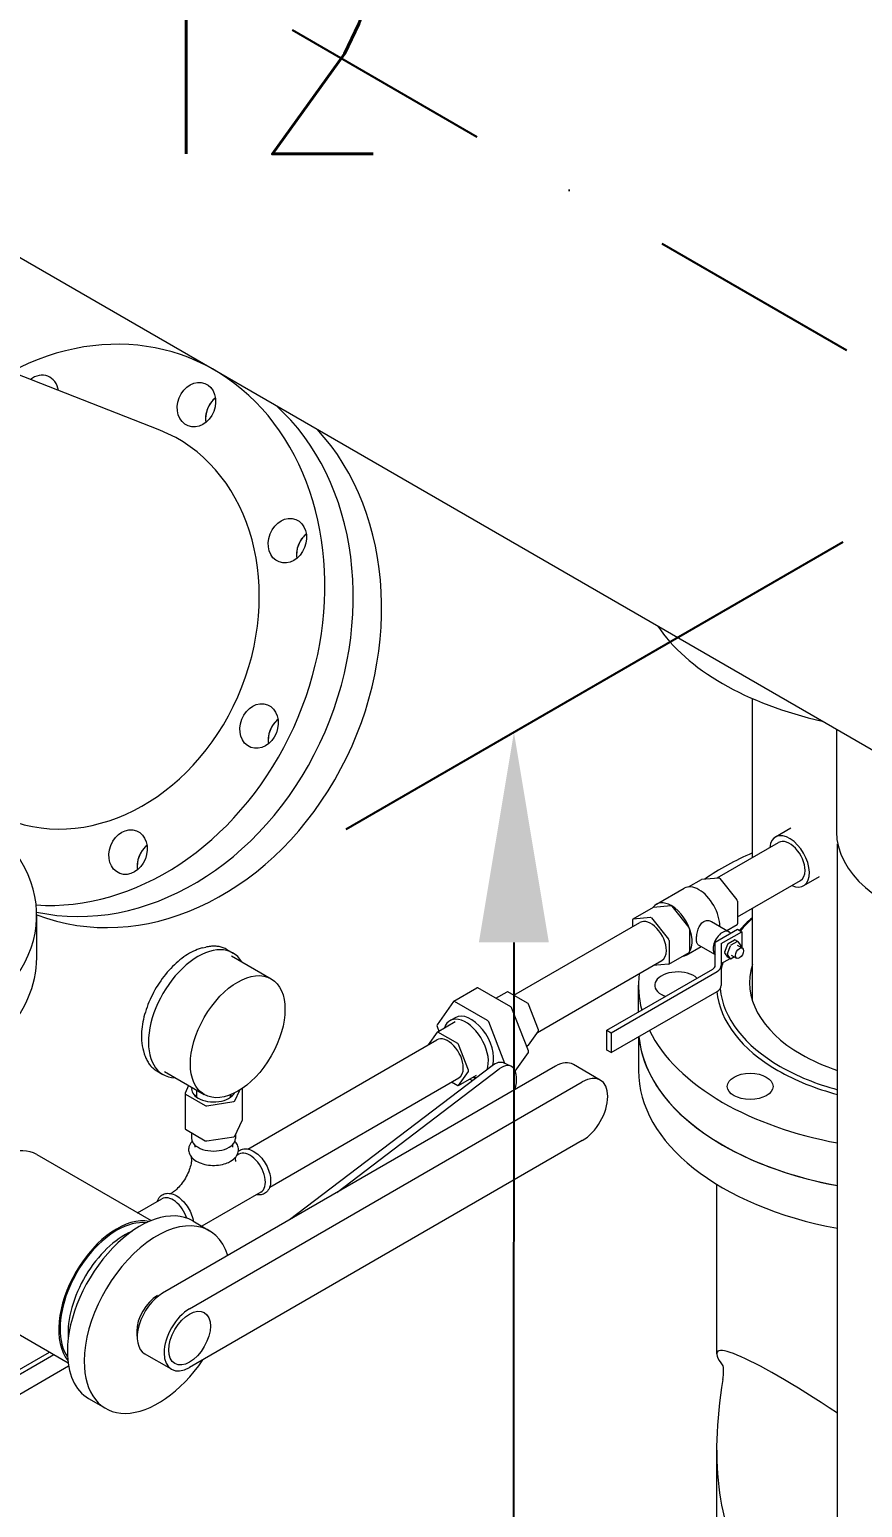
# Model space of a CAD drawing. Header units: millimetres. Extents: x -312439 to 477422, y -331570 to 212570.
# Drawn here: x 343123 to 343619, y 172918 to 173797 of the extents above; entities that cross this region are included whole.
import ezdxf

# ---------------------------------------------------------------- set-up
doc = ezdxf.new("R2010")
doc.units = ezdxf.units.MM
doc.linetypes.add('DASHDOT', pattern=[25.4, 12.7, -6.35, 0, -6.35])
doc.layers.add('ARCONDTEXTO', color=4, linetype='Continuous')
doc.styles.add('ROMAND', font='ROMAND.SHX')
doc.styles.add('ROMANS', font='romans.shx', dxfattribs={"height": 187.5})
doc.dimstyles.new('1-50 (MILIMETRO)', dxfattribs={"dimscale": 0, "dimtxt": 125, "dimasz": 125, "dimexe": 100, "dimexo": 100, "dimgap": 50, "dimtad": 0, "dimdec": 0, "dimzin": 0, "dimdsep": 46, "dimtxsty": 'ROMAND', "dimcen": -390, "dimclrd": 1, "dimclre": 1, "dimclrt": 3, "dimadec": 0, "dimazin": 0, "dimtfac": 1, "dimtdec": 0, "dimtix": 1, "dimtmove": 2, "dimatfit": 2, "dimfxl": 1, "dimtvp": 1, "dimtolj": 1, "dimtzin": 0, "dimarcsym": 0})

# ---------------------------------------------------------------- blocks, each defined once
blk = doc.blocks.new('*D91')
at = {"color": 1, "lineweight": -2, "transparency": 16777216}
for p, q in [((340583.83, 175468.81), (340583.83, 175778.51)), ((340692.09, 175600.54), (343936.01, 173727.65)), ((344044.27, 173470.93), (344044.27, 173780.62))]:
    blk.add_line(p, q, dxfattribs=at)
at = {"color": 1, "transparency": 16777216}
for points in [[(340702.5, 175618.58), (340681.67, 175582.49), (340583.83, 175663.04)], [(343946.43, 173745.69), (343925.6, 173709.61), (344044.27, 173665.15)]]:
    blk.add_solid(points, dxfattribs=at)
at = {"layer": 'Defpoints', "color": 0, "transparency": 16777216}
for p in [(340583.83, 175353.34), (344044.27, 173665.15), (344044.27, 173355.46)]:
    blk.add_point(p, dxfattribs=at)
at = {"color": 3, "transparency": 16777216, "insert": (343306.82, 174243.74), "char_height": 125, "attachment_point": 5, "rotation": 330, "style": 'ROMAND'}
blk.add_mtext('\\A1;3996', dxfattribs=at)
blk = doc.blocks.new('*D131')
at = {"color": 1, "lineweight": -2, "transparency": 16777216}
for p, q in [((343607.58, 173492.08), (343311.67, 173321.24)), ((343411.63, 173253.99), (343410.91, 171827.82)), ((343606.72, 171815.91), (343310.81, 171645.07))]:
    blk.add_line(p, q, dxfattribs=at)
at = {"color": 1, "transparency": 16777216}
for points in [[(343390.8, 173254), (343432.47, 173253.98), (343411.7, 173378.99)], [(343390.07, 171827.83), (343431.74, 171827.81), (343410.84, 171702.82)]]:
    blk.add_solid(points, dxfattribs=at)
at = {"layer": 'Defpoints', "color": 0, "transparency": 16777216}
for p in [(343707.6, 173549.83), (343706.75, 171873.66), (343410.84, 171702.82)]:
    blk.add_point(p, dxfattribs=at)
at = {"color": 3, "transparency": 16777216, "insert": (343286.27, 172698.85), "char_height": 125, "attachment_point": 5, "rotation": 89.97082, "style": 'ROMAND'}
blk.add_mtext('\\A1;1676', dxfattribs=at)

msp = doc.modelspace()

# ---------------------------------------------------------------- linework, layer by layer
at = {"color": 6, "linetype": 'DASHDOT', "ltscale": 10, "extrusion": (4.44089e-16, 0.816497, 0.57735)}
msp.add_line((340638.913, 175321.541), (344044.268, 173355.459), dxfattribs=at)
at = {"color": 5, "linetype": 'Continuous', "lineweight": 0, "extrusion": (4.44089e-16, 0.816497, 0.57735)}
for p, q in [((340546.408, 175145.988), (343780.312, 173278.893)), ((343200.888, 173558.716), (343066.301, 173611.415)), ((343226.324, 173598.738), (343217.857, 173602.053)), ((343553.625, 173304.456), (343553.625, 173399.095)), ((343603.689, 173380.866), (343603.689, 173319.688)), ((343576.579, 173321.977), (343567.402, 173316.678)), ((343532.654, 173292.348), (343569.25, 173313.477)), ((343604.425, 172827.638), (343604.425, 173312.589)), ((343515.542, 173287.006), (343523.298, 173291.484)), ((343523.427, 173291.524), (343533.627, 173292.435)), ((343534.253, 173292.074), (343544.453, 173279.386)), ((343544.765, 173269.218), (343582.293, 173290.885)), ((343593.489, 173293.08), (343584.142, 173287.684)), ((343496.591, 173276.72), (343513.045, 173286.22)), ((343482.595, 173267.984), (343494.719, 173274.984)), ((343494.849, 173275.024), (343505.048, 173275.935)), ((343505.674, 173275.574), (343515.874, 173262.886)), ((343544.765, 173278.579), (343544.765, 173264.98)), ((343553.625, 173219.467), (343553.625, 173274.333)), ((343127.531, 173244.818), (343127.531, 173270.218)), ((343411.672, 173222.499), (343486.715, 173265.826)), ((343482.412, 173263.341), (343482.412, 173267.579)), ((343482.724, 173268.024), (343492.924, 173268.935)), ((343493.55, 173268.574), (343503.749, 173255.886)), ((343529.306, 173266.364), (343539.783, 173260.315)), ((343538.494, 173261.06), (343544.582, 173264.575)), ((343504.062, 173255.079), (343504.062, 173241.48)), ((343516.186, 173262.079), (343516.186, 173248.48)), ((343531.492, 173254.124), (343544.84, 173261.83)), ((343535.105, 173253.26), (343547.395, 173260.355)), ((343539.328, 173253.417), (343542.944, 173255.504)), ((343544.906, 173254.566), (343543.231, 173255.533)), ((343544.84, 173261.83), (343547.395, 173260.355)), ((343547.395, 173260.355), (343547.395, 173250.723)), ((343226.529, 173250.762), (343228.218, 173251.158)), ((343240.792, 173249.771), (343244.425, 173247.673)), ((343243.468, 173246.016), (343267.108, 173232.368)), ((343503.879, 173241.075), (343516.003, 173248.075)), ((343514.132, 173246.339), (343523.197, 173251.573)), ((343521.374, 173252.625), (343531.492, 173246.784)), ((343531.492, 173240.149), (343531.492, 173254.124)), ((343535.105, 173253.26), (343535.105, 173228.349)), ((343537.168, 173248.319), (343538.975, 173252.979)), ((343538.975, 173245.277), (343537.168, 173247.849)), ((343538.842, 173247.352), (343540.65, 173252.012)), ((343540.65, 173244.311), (343538.842, 173246.883)), ((343541.002, 173252.45), (343544.618, 173254.538)), ((343541.095, 173246.437), (343544.27, 173244.604)), ((343544.525, 173252.379), (343547.7, 173250.546)), ((343544.97, 173254.506), (343546.778, 173251.934)), ((343546.778, 173251.464), (343546.656, 173251.149)), ((343425.648, 173200.446), (343499.759, 173243.233)), ((343466.996, 173201.73), (343530.044, 173238.13)), ((343503.749, 173241.035), (343494.523, 173240.211)), ((343535.105, 173241.46), (343540.327, 173244.474)), ((343540.715, 173244.251), (343539.04, 173245.217)), ((343542.918, 173245.385), (343541.002, 173244.279)), ((343469.551, 173200.255), (343532.599, 173236.655)), ((343485.836, 173212.606), (343485.836, 173228.568)), ((343375.825, 173218.93), (343389.682, 173226.93)), ((343409.83, 173215.563), (343390.238, 173226.874)), ((343400.814, 173220.768), (343407.559, 173224.663)), ((343419.779, 173217.819), (343408.001, 173224.619)), ((343469.551, 173188.455), (343532.599, 173224.855)), ((343375.7, 173218.814), (343365.905, 173204.877)), ((343395.973, 173207.563), (343376.382, 173218.874)), ((343420.307, 173189.468), (343410.511, 173214.716)), ((343426.21, 173201.967), (343420.321, 173217.145)), ((343365.905, 173203.969), (343366.968, 173201.227)), ((343365.99, 173200.663), (343376.702, 173206.847)), ((343376.671, 173209.184), (343373.527, 173207.369)), ((343406.272, 173181.929), (343396.655, 173206.716)), ((343253.228, 173131.022), (343365.799, 173196.015)), ((343365.89, 173200.57), (343360.564, 173192.992)), ((343378.21, 173193.819), (343366.432, 173200.619)), ((343384.64, 173177.967), (343378.752, 173193.145)), ((343420.321, 173192.867), (343426.21, 173201.245)), ((343466.996, 173189.93), (343466.996, 173201.73)), ((343466.996, 173201.73), (343469.551, 173200.255)), ((343469.551, 173200.255), (343469.551, 173188.455)), ((343485.836, 173197.856), (343485.836, 173177.768)), ((343191.085, 173189.371), (343191.586, 173187.71)), ((343412.465, 173177.404), (343420.307, 173188.56)), ((343419.243, 173192.21), (343420.221, 173192.775)), ((343469.551, 173188.455), (343466.996, 173189.93)), ((343199.074, 173177.514), (343202.707, 173175.417)), ((343436.356, 173180.275), (343202.529, 173045.275)), ((343203.664, 173177.074), (343227.304, 173163.425)), ((343398.627, 173180.559), (343278.081, 173088.895)), ((343306.197, 173105.128), (343402.92, 173178.677)), ((343378.752, 173168.867), (343384.64, 173177.245)), ((343409.804, 173180.38), (343405.511, 173182.262)), ((343463.103, 173172.081), (343447.072, 173181.337)), ((343217.993, 173168.8), (343215.887, 173164.262)), ((343218.559, 173036.02), (343452.386, 173171.02)), ((343249.804, 173167.034), (343249.804, 173148.108)), ((343266.272, 173108.43), (343378.843, 173173.423)), ((343374.539, 173170.938), (343378.21, 173168.819)), ((343378.652, 173168.775), (343389.365, 173174.96)), ((343385.397, 173172.669), (343387.02, 173171.733)), ((343215.857, 173164.13), (343215.857, 173143.13)), ((343216.116, 173163.769), (343227.894, 173156.969)), ((343222.82, 173161.791), (343222.82, 173166.014)), ((343228.748, 173156.837), (343244.837, 173159.326)), ((343242.841, 173161.791), (343242.841, 173163.269)), ((343245.463, 173159.687), (343248.464, 173166.155)), ((343216.116, 173142.769), (343227.894, 173135.969)), ((343219.787, 173140.65), (343219.787, 173137.375)), ((343245.463, 173138.687), (343249.773, 173147.976)), ((343452.386, 173136.02), (343218.559, 173001.02)), ((343221.624, 173133.521), (343221.624, 173132.184)), ((343228.748, 173135.837), (343244.837, 173138.326)), ((343244.037, 173133.521), (343244.037, 173132.184)), ((343245.874, 173139.573), (343245.874, 173137.375)), ((343127.532, 173127.744), (343195.639, 173088.423)), ((343219.787, 173125.484), (343219.787, 173126.1)), ((343245.874, 173125.484), (343245.874, 173126.1)), ((343247.959, 173127.98), (343246.728, 173127.269)), ((343261.003, 173105.388), (343225.828, 173085.079)), ((343532.376, 173110.1), (343532.376, 173009.237)), ((343187.542, 173093.098), (343202.06, 173101.48)), ((343207.862, 173104.83), (343207.329, 173104.522)), ((343220.482, 173088.22), (343230.496, 173082.337)), ((343078.543, 173042.892), (343146.224, 173003.816)), ((343098.337, 172988.884), (343135.212, 173010.174)), ((343100.891, 172987.409), (343137.767, 173008.699)), ((343207.843, 172999.958), (343191.812, 173009.214)), ((343100.891, 172975.609), (343146.515, 173001.95)), ((343158.442, 172982.621), (343168.456, 172976.738)), ((343532.376, 172952.085), (343532.376, 172733.568))]:
    msp.add_line(p, q, dxfattribs=at)
at = {"color": 5, "linetype": 'Continuous', "lineweight": 0}
for centre, major_axis, ratio, start_param, end_param in [((343155.564, 173442.962), (62.293, 159.091), 0.8133896, 3.3914948, 7.0391668), ((343129.205, 173578.222), (4.957, 12.659), 0.8133896, 5.3391254, 7.2272453), ((343172.415, 173436.364), (-62.293, -159.091), 0.8133896, 0.1305903, 2.8430189), ((343172.415, 173436.364), (62.293, 159.091), 0.8133896, 3.2721829, 5.9846116), ((343239.493, 173567.4), (-4.957, -12.659), 0.8133896, 4.0999845, 5.3247935), ((343239.493, 173567.4), (4.957, 12.659), 0.8133896, 1.448158, 2.1832008), ((343239.493, 173567.4), (4.957, 12.659), 0.8133896, 0.9583918, 1.448158), ((343155.564, 173442.962), (45.325, 115.754), 0.8133896, 3.1415927, 6.2831853), ((343189.265, 173429.766), (-62.293, -159.091), 0.8133896, 0.0043136, 2.7678291), ((343293.637, 173486.417), (-4.957, -12.659), 0.8133896, 4.0999845, 5.3247935), ((343293.637, 173486.417), (4.957, 12.659), 0.8133896, 0.9583918, 1.448158), ((343293.637, 173486.417), (4.957, 12.659), 0.8133896, 1.448158, 2.1832008), ((343656.688, 173477.768), (-170.852, 0), 0.5773503, 0.3676042, 1.2031921), ((343276.771, 173376.114), (-4.957, -12.659), 0.8133896, 4.0999845, 5.3247935), ((343276.771, 173376.114), (4.957, 12.659), 0.8133896, 0.9583918, 1.448158), ((343276.771, 173376.114), (4.957, 12.659), 0.8133896, 1.448158, 2.1832008), ((342956.679, 173270.218), (-170.852, 0), 0.5773503, 1.1780972, 4.0648495), ((343575.772, 173302.181), (-8.37, 14.497), 0.5773503, 2.4641613, 6.9606167), ((343706.751, 173319.688), (103.062, 0), 0.5773503, 3.1415927, 5.4977871), ((343198.774, 173301.104), (-4.957, -12.659), 0.8133896, 4.0999845, 5.3247935), ((343198.774, 173301.104), (4.957, 12.659), 0.8133896, 0.9583918, 1.448158), ((343575.772, 173302.181), (6.522, -11.296), 0.5773503, 0.7853982, 3.1415927), ((343198.774, 173301.104), (4.957, 12.659), 0.8133896, 1.448158, 2.1832008), ((343656.688, 173228.568), (-170.852, 0), 0.5773503, 5.3599285, 5.5886446), ((343523.74, 173290.718), (-0.442, 0.766), 0.5773503, 6.0213859, 6.2831853), ((343533.94, 173291.629), (-0.442, 0.766), 0.5773503, 4.9741884, 6.0213859), ((343575.772, 173302.181), (6.522, -11.296), 0.5773503, 0, 0.7853982), ((343521.816, 173271.03), (8.77, -15.191), 0.5773503, 2.3561945, 3.1415927), ((343521.816, 173271.03), (8.77, -15.191), 0.5773503, 0.7615984, 2.3561945), ((343505.361, 173261.53), (8.77, -15.191), 0.5773503, 2.3561945, 3.3966675), ((343495.161, 173274.218), (-0.442, 0.766), 0.5773503, 6.0213859, 6.2831853), ((343505.361, 173275.129), (-0.442, 0.766), 0.5773503, 4.9741884, 6.0213859), ((343505.361, 173261.53), (8.77, -15.191), 0.5773503, 6.0281105, 8.6393798), ((343544.14, 173278.941), (0.442, -0.766), 0.5773503, 0.7853982, 1.8325957), ((343483.037, 173267.218), (-0.442, 0.766), 0.5773503, 6.0213859, 7.0685835), ((343493.237, 173254.53), (6.522, -11.296), 0.5773503, 0.7853982, 3.1415927), ((343493.237, 173268.129), (-0.442, 0.766), 0.5773503, 4.9741884, 6.0213859), ((343544.14, 173265.341), (0.442, -0.766), 0.5773503, 0, 0.7853982), ((343656.688, 173228.568), (-124.312, 0), 0.5773503, 5.6898207, 5.8114124), ((343656.688, 173230.168), (122.352, 0), 0.5773503, 2.5724111, 2.6919326), ((343503.437, 173255.441), (0.442, -0.766), 0.5773503, 0.7853982, 1.8325957), ((343515.561, 173262.441), (0.442, -0.766), 0.5773503, 0.7853982, 1.8325957), ((343535.817, 173253.446), (3.966, 6.869), 0.5773503, 6.010118, 9.3296148), ((343542.944, 173255.035), (0.288, 0.498), 0.5773503, 0, 0.7853982), ((343223.566, 173211.545), (-20.859, -36.128), 0.5773503, 2.8375594, 6.5872185), ((343493.237, 173254.53), (6.522, -11.296), 0.5773503, 0, 0.7853982), ((343515.561, 173248.841), (0.442, -0.766), 0.5773503, 0, 0.7853982), ((343537.52, 173248.288), (0.288, 0.498), 0.5773503, 1.8325957, 2.8797933), ((343539.194, 173247.321), (-0.288, -0.498), 0.5773503, 4.9741884, 6.0213859), ((343539.328, 173252.947), (0.288, 0.498), 0.5773503, 0.7853982, 1.8325957), ((343541.002, 173251.98), (-0.288, -0.498), 0.5773503, 3.9269908, 4.9741884), ((343544.618, 173254.068), (0.288, 0.498), 0.5773503, 6.0213859, 7.0685835), ((343546.426, 173251.496), (0.288, 0.498), 0.5773503, 4.9741884, 6.0213859), ((342956.679, 173244.818), (170.852, 0), 0.5773503, 4.3196899, 6.2831853), ((343503.437, 173241.841), (0.442, -0.766), 0.5773503, 6.0213859, 7.0685835), ((343526.547, 173240.149), (4.945, 0), 0.5773503, 5.4977871, 6.2831853), ((343526.547, 173240.149), (8.558, 0), 0.5773503, 5.4977871, 6.2831853), ((343656.688, 173230.168), (122.352, 0), 0.5773503, 2.973076, 3.029366), ((343539.328, 173245.716), (-0.288, -0.498), 0.5773503, 6.0213859, 6.2831853), ((343541.002, 173244.749), (-0.288, -0.498), 0.5773503, 6.0213859, 7.0685835), ((343656.688, 173230.168), (104.716, 0), 0.5773503, 2.9636533, 3.9269908), ((343656.688, 173228.568), (-170.852, 0), 0.5773503, 6.21352, 6.4341927), ((343509.106, 173228.568), (-13.595, 0), 0.5773503, 3.697362, 7.0685835), ((343526.547, 173228.349), (8.558, 0), 0.5773503, 5.4977871, 6.2831853), ((343390.238, 173225.966), (-0.556, 0.963), 0.5773503, 5.4977871, 6.2831853), ((343408.001, 173223.896), (-0.442, 0.766), 0.5773503, 5.4977871, 6.2831853), ((343509.106, 173228.568), (-13.595, 0), 0.5773503, 0.7853982, 1.015027), ((343656.688, 173228.568), (-124.312, 0), 0.5773503, 0.0521866, 0.7853982), ((343656.688, 173230.168), (122.352, 0), 0.5773503, 3.1932321, 3.9269908), ((343376.382, 173217.966), (-0.556, 0.963), 0.5773503, 5.4977871, 6.5449847), ((343386.177, 173192.719), (-9.506, 16.465), 0.5773503, 3.6403335, 6.2831853), ((343409.83, 173214.655), (-0.556, 0.963), 0.5773503, 4.4505896, 5.4977871), ((343419.779, 173217.097), (-0.442, 0.766), 0.5773503, 4.4505896, 5.4977871), ((343366.586, 173204.03), (-0.556, 0.963), 0.5773503, 0.2617994, 1.3089969), ((343383.033, 173190.904), (-9.506, 16.465), 0.5773503, 3.5787297, 6.7505587), ((343395.973, 173206.655), (-0.556, 0.963), 0.5773503, 4.4505896, 5.4977871), ((343425.668, 173201.919), (0.442, -0.766), 0.5773503, 0.2617994, 1.3089969), ((343372.321, 173184.719), (6.522, -11.296), 0.5773503, 0.7853982, 3.1415927), ((343366.432, 173199.896), (-0.442, 0.766), 0.5773503, 5.4977871, 6.5449847), ((343378.21, 173193.097), (-0.442, 0.766), 0.5773503, 4.4505896, 5.4977871), ((343656.688, 173203.168), (170.852, 0), 0.5773503, 3.1940865, 4.4015121), ((343656.688, 173203.168), (170.852, 0), 0.5773503, 3.1940865, 3.9269908), ((343656.688, 173228.568), (-170.852, 0), 0.5773503, 0.2768013, 0.7853982), ((343419.779, 173193.541), (0.442, -0.766), 0.5773503, 0, 0.2617994), ((343419.626, 173189.407), (0.556, -0.963), 0.5773503, 0.2617994, 1.3089969), ((343656.688, 173230.168), (104.716, 0), 0.5773503, 3.9269908, 4.1898411), ((343372.321, 173184.719), (6.522, -11.296), 0.5773503, 0, 0.7853982), ((343384.099, 173177.919), (0.442, -0.766), 0.5773503, 0.2617994, 1.3089969), ((343398.627, 173166.559), (6.884, 15.704), 0.493747, 0, 0.7260513), ((343402.92, 173164.677), (-6.884, -15.704), 0.493747, 1.8967117, 3.867644), ((343436.356, 173162.775), (10.717, 18.562), 0.5773503, 0, 0.7853982), ((343452.386, 173153.52), (-10.717, -18.562), 0.5773503, 0.7853982, 3.9269908), ((343656.688, 173177.768), (170.852, 0), 0.5773503, 3.1415927, 4.4015121), ((343656.688, 173228.568), (-124.312, 0), 0.5773503, 0.7853982, 1.1368933), ((343656.688, 173230.168), (122.352, 0), 0.5773503, 3.9269908, 4.271052), ((343232.83, 173166.619), (-13.044, 0), 0.5773503, 6.1406542, 7.0685835), ((343378.21, 173169.541), (0.442, -0.766), 0.5773503, 5.4977871, 6.5449847), ((343383.033, 173190.904), (-9.506, 16.465), 0.5773503, 2.6742192, 2.8510779), ((343216.742, 173164.13), (-0.885, 0), 0.5773503, 6.0213859, 7.0685835), ((343232.83, 173158.375), (-13.044, 0), 0.5773503, 5.5872933, 5.7039844), ((343232.83, 173166.619), (-13.044, 0), 0.5773503, 0.7853982, 2.8363511), ((343232.83, 173158.375), (-13.044, 0), 0.5773503, 3.7207935, 3.8374847), ((343244.608, 173159.819), (0.885, 0), 0.5773503, 4.9741884, 6.0213859), ((343656.688, 173228.568), (-170.852, 0), 0.5773503, 0.7853982, 1.2599194), ((343228.519, 173157.33), (0.885, 0), 0.5773503, 3.9269908, 4.9741884), ((343216.742, 173143.13), (-0.885, 0), 0.5773503, 0, 0.7853982), ((343248.919, 173148.108), (0.885, 0), 0.5773503, 6.0213859, 6.2831853), ((343103.038, 173085.318), (-24.495, -42.426), 0.5773503, 3.1415927, 5.4977871), ((343232.83, 173137.375), (-13.044, 0), 0.5773503, 0, 3.1415927), ((343228.519, 173136.33), (0.885, 0), 0.5773503, 3.9269908, 4.9741884), ((343244.608, 173138.819), (0.885, 0), 0.5773503, 4.9741884, 6.0213859), ((343656.688, 173203.168), (170.852, 0), 0.5773503, 3.9269908, 4.4015121), ((343254.481, 173116.684), (6.522, -11.296), 0.5773503, 0, 3.1415927), ((343208.582, 173090.184), (6.522, -11.296), 0.5773503, 1.2234231, 3.1415927), ((343175.287, 173043.605), (-24.495, -42.426), 0.5773503, 3.3370905, 6.064011), ((343189.462, 173035.421), (-31.02, -52.799), 0.5823607, 3.1415927, 5.5021835), ((343199.476, 173029.538), (-31.02, -52.799), 0.5823607, 2.6525624, 5.5021835), ((343175.287, 173043.605), (23.921, 41.432), 0.5773503, 0.2430827, 0.7853982), ((343175.287, 173043.605), (23.921, 41.432), 0.5773503, 0.7853982, 2.8735652), ((343180.023, 173040.87), (-23.921, -41.432), 0.5773503, 3.805993, 5.5722222), ((343202.529, 173027.775), (-10.717, -18.562), 0.5773503, 3.9269908, 6.2831853), ((343199.476, 173029.538), (-8.773, -15.195), 0.5773503, 3.9269908, 5.4977871), ((343218.559, 173018.52), (10.717, 18.562), 0.5773503, 0.7853982, 3.9269908), ((343199.476, 173029.538), (-8.773, -15.195), 0.5773503, 5.4977871, 5.7209135), ((343656.688, 172918.752), (-123.988, 91.599), 0.0978959, 5.2184896, 6.5985022), ((343189.462, 173035.421), (-31.02, -52.799), 0.5823607, 5.5021835, 6.2831853), ((343199.476, 173029.538), (-31.02, -52.799), 0.5823607, 5.5021835, 7.7405636), ((343656.688, 173042.57), (-83.802, -180.843), 0.5077224, 5.209054, 6.0289985)]:
    msp.add_ellipse(centre, major_axis=major_axis, ratio=ratio, start_param=start_param, end_param=end_param, dxfattribs=at)
for centre, major_axis, ratio in [((343222.643, 173573.998), (4.957, 12.659), 0.8133896), ((343276.787, 173493.015), (4.957, 12.659), 0.8133896), ((343259.92, 173382.712), (4.957, 12.659), 0.8133896), ((343181.923, 173307.702), (4.957, 12.659), 0.8133896), ((343545.985, 173247.575), (-1.715, -2.971), 0.5773503), ((343247.206, 173197.896), (-19.902, -34.471), 0.5773503), ((343552.332, 173168.318), (-13.595, 0), 0.5773503), ((343218.559, 173018.52), (-8.773, -15.195), 0.5773503)]:
    msp.add_ellipse(centre, major_axis=major_axis, ratio=ratio, dxfattribs=at)
for points, knots in [([(343521.374, 173252.625), (343521.211, 173252.719), (343521.065, 173252.857), (343520.814, 173253.23), (343520.709, 173253.465), (343520.543, 173254.025), (343520.482, 173254.35), (343520.402, 173255.071), (343520.383, 173255.467), (343520.383, 173256.293), (343520.402, 173256.747), (343520.482, 173257.71), (343520.543, 173258.218), (343520.709, 173259.251), (343520.814, 173259.777), (343521.065, 173260.806), (343521.211, 173261.31), (343521.538, 173262.259), (343521.729, 173262.737), (343522.17, 173263.657), (343522.421, 173264.098), (343522.978, 173264.904), (343523.285, 173265.27), (343523.942, 173265.899), (343524.293, 173266.162), (343524.651, 173266.369)], [24.797623, 24.797623, 24.797623, 24.797623, 26.0362137, 26.0362137, 27.2748044, 27.2748044, 28.5133951, 28.5133951, 29.7519858, 29.7519858, 30.9905765, 30.9905765, 32.2291672, 32.2291672, 33.4677579, 33.4677579, 34.7063486, 34.7063486, 35.9470901, 35.9470901, 37.1878315, 37.1878315, 38.428573, 38.428573, 39.6693144, 39.6693144, 39.6693144, 39.6693144]), ([(343524.651, 173266.369), (343525.009, 173266.576), (343525.395, 173266.738), (343526.196, 173266.951), (343526.61, 173267.001), (343527.431, 173266.991), (343527.839, 173266.93), (343528.612, 173266.711), (343528.977, 173266.554), (343529.306, 173266.364)], [0, 0, 0, 0, 1.2407414, 1.2407414, 2.4814829, 2.4814829, 3.7222243, 3.7222243, 4.9629658, 4.9629658, 4.9629658, 4.9629658]), ([(343226.529, 173250.762), (343223.555, 173250.063), (343220.465, 173248.733), (343214.323, 173244.955), (343211.273, 173242.498), (343205.533, 173236.72), (343202.844, 173233.399), (343198.093, 173226.232), (343196.032, 173222.387), (343192.74, 173214.552), (343191.511, 173210.564), (343190.011, 173202.838), (343189.743, 173199.101), (343190.13, 173193.425), (343190.501, 173191.307), (343191.085, 173189.371)], [1.2825342, 1.2825342, 1.2825342, 1.2825342, 1.6036259, 1.6036259, 1.9268175, 1.9268175, 2.2495613, 2.2495613, 2.5719277, 2.5719277, 2.8943746, 2.8943746, 3.2173127, 3.2173127, 3.4298547, 3.4298547, 3.4298547, 3.4298547]), ([(343240.792, 173249.771), (343240.093, 173250.174), (343239.359, 173250.518), (343237.83, 173251.08), (343237.034, 173251.3), (343235.39, 173251.612), (343234.542, 173251.705), (343232.8, 173251.765), (343231.908, 173251.731), (343230.087, 173251.539), (343229.159, 173251.38), (343228.218, 173251.158)], [0.78539816, 0.78539816, 0.78539816, 0.78539816, 0.88482538, 0.88482538, 0.98425259, 0.98425259, 1.08367981, 1.08367981, 1.18310702, 1.18310702, 1.28253424, 1.28253424, 1.28253424, 1.28253424]), ([(343191.586, 173187.71), (343191.865, 173186.784), (343192.191, 173185.901), (343192.934, 173184.228), (343193.352, 173183.438), (343194.274, 173181.96), (343194.779, 173181.271), (343195.871, 173180.004), (343196.459, 173179.425), (343197.711, 173178.381), (343198.375, 173177.918), (343199.074, 173177.514)], [3.42985474, 3.42985474, 3.42985474, 3.42985474, 3.52928196, 3.52928196, 3.62870917, 3.62870917, 3.72813639, 3.72813639, 3.8275636, 3.8275636, 3.92699082, 3.92699082, 3.92699082, 3.92699082]), ([(343220.135, 173135.646), (343219.83, 173135.332), (343219.551, 173135.002), (343218.639, 173133.739), (343218.185, 173132.704), (343217.879, 173130.686), (343217.955, 173129.726), (343218.521, 173127.889), (343219.018, 173127.018), (343220.418, 173125.34), (343221.371, 173124.559), (343223.648, 173123.187), (343224.998, 173122.616), (343227.904, 173121.771), (343229.46, 173121.498), (343232.619, 173121.266), (343234.221, 173121.304), (343237.332, 173121.687), (343238.84, 173122.032), (343241.21, 173122.866), (343242.131, 173123.282), (343242.972, 173123.768)], [3.4159993, 3.4159993, 3.4159993, 3.4159993, 3.5321536, 3.5321536, 3.8395299, 3.8395299, 4.1031394, 4.1031394, 4.3756618, 4.3756618, 4.6912674, 4.6912674, 5.0313579, 5.0313579, 5.3709906, 5.3709906, 5.7078929, 5.7078929, 6.0452189, 6.0452189, 6.2831853, 6.2831853, 6.2831853, 6.2831853]), ([(343242.972, 173123.768), (343244.175, 173124.462), (343245.216, 173125.298), (343246.765, 173127.175), (343247.307, 173128.204), (343247.767, 173130.236), (343247.76, 173131.213), (343247.314, 173133.076), (343246.88, 173133.957), (343246.059, 173135.062), (343245.803, 173135.361), (343245.526, 173135.646)], [0, 0, 0, 0, 0.3404824, 0.3404824, 0.6555453, 0.6555453, 0.9227642, 0.9227642, 1.1907528, 1.1907528, 1.2963897, 1.2963897, 1.2963897, 1.2963897]), ([(343219.787, 173125.484), (343219.787, 173124.794), (343219.723, 173123.948), (343219.398, 173121.977), (343219.124, 173120.834), (343218.326, 173118.367), (343217.788, 173117.034), (343216.473, 173114.357), (343215.69, 173113.014), (343213.981, 173110.516), (343213.056, 173109.361), (343211.228, 173107.399), (343210.326, 173106.58), (343208.903, 173105.479), (343208.348, 173105.11), (343207.862, 173104.83)], [0, 0, 0, 0, 0.2067237, 0.2067237, 0.4301851, 0.4301851, 0.6692397, 0.6692397, 0.9172141, 0.9172141, 1.1648786, 1.1648786, 1.4025425, 1.4025425, 1.5707963, 1.5707963, 1.5707963, 1.5707963]), ([(343246.119, 173123.518), (343246.119, 173123.518), (343246.11, 173123.539), (343246.052, 173123.715), (343245.964, 173124.049), (343245.89, 173124.829), (343245.874, 173125.137), (343245.874, 173125.484)], [2.76110414, 2.76110414, 2.76110414, 2.76110414, 2.83104604, 2.83104604, 3.03749612, 3.03749612, 3.14159265, 3.14159265, 3.14159265, 3.14159265]), ([(343247.656, 173129.863), (343248.373, 173130.415), (343249.209, 173130.804), (343251.046, 173131.223), (343252.048, 173131.228), (343254.202, 173130.855), (343255.354, 173130.421), (343257.681, 173129.134), (343258.85, 173128.251), (343261.035, 173126.156), (343262.05, 173124.945), (343263.831, 173122.326), (343264.598, 173120.919), (343265.822, 173118.034), (343266.278, 173116.556), (343266.74, 173114.086), (343266.84, 173113.08), (343266.84, 173112.109)], [3.8501977, 3.8501977, 3.8501977, 3.8501977, 4.1031394, 4.1031394, 4.3756618, 4.3756618, 4.6912674, 4.6912674, 5.0313579, 5.0313579, 5.3709906, 5.3709906, 5.7078929, 5.7078929, 6.0452189, 6.0452189, 6.2831853, 6.2831853, 6.2831853, 6.2831853]), ([(343266.84, 173112.109), (343266.84, 173110.719), (343266.637, 173109.401), (343265.786, 173107.12), (343265.166, 173106.136), (343263.636, 173104.722), (343262.787, 173104.24), (343260.951, 173103.694), (343259.97, 173103.63), (343258.77, 173103.769), (343258.551, 173103.803), (343258.332, 173103.846)], [0, 0, 0, 0, 0.3404824, 0.3404824, 0.6555453, 0.6555453, 0.9227642, 0.9227642, 1.1907528, 1.1907528, 1.2506401, 1.2506401, 1.2506401, 1.2506401]), ([(343199.389, 173099.938), (343199.475, 173100.186), (343199.57, 173100.429), (343200.139, 173101.696), (343200.809, 173102.607), (343202.403, 173103.881), (343203.272, 173104.295), (343205.146, 173104.723), (343206.149, 173104.728), (343208.302, 173104.355), (343209.455, 173103.921), (343211.781, 173102.634), (343212.951, 173101.751), (343215.136, 173099.656), (343216.151, 173098.445), (343217.931, 173095.826), (343218.699, 173094.419), (343219.923, 173091.534), (343220.378, 173090.056), (343220.683, 173088.427), (343220.714, 173088.247), (343220.743, 173088.067)], [3.4617489, 3.4617489, 3.4617489, 3.4617489, 3.5321536, 3.5321536, 3.8395299, 3.8395299, 4.1031394, 4.1031394, 4.3756618, 4.3756618, 4.6912674, 4.6912674, 5.0313579, 5.0313579, 5.3709906, 5.3709906, 5.7078929, 5.7078929, 6.0452189, 6.0452189, 6.0873157, 6.0873157, 6.0873157, 6.0873157]), ([(343536.032, 172993.806), (343536.077, 172994.078), (343536.121, 172994.356), (343536.241, 172995.16), (343536.311, 172995.693), (343536.424, 172996.736), (343536.469, 172997.248), (343536.527, 172998.216), (343536.541, 172998.672), (343536.541, 172999.497), (343536.527, 172999.891), (343536.469, 173000.603), (343536.424, 173000.921), (343536.311, 173001.458), (343536.241, 173001.678), (343536.121, 173001.936), (343536.077, 173002.011), (343536.032, 173002.071)], [17.8979536, 17.8979536, 17.8979536, 17.8979536, 18.5592168, 18.5592168, 19.797742, 19.797742, 21.0362672, 21.0362672, 22.2747923, 22.2747923, 23.5133175, 23.5133175, 24.7518427, 24.7518427, 25.9903679, 25.9903679, 26.6516311, 26.6516311, 26.6516311, 26.6516311])]:
    msp.add_open_spline(points, degree=3, knots=knots, dxfattribs=at)

# ---------------------------------------------------------------- texts
at = {"layer": 'ARCONDTEXTO', "linetype": 'Continuous', "lineweight": -3, "style": 'ROMANS', "width": 0.8}
msp.add_text('12"', height=125, dxfattribs=at).set_placement((343169.32, 173723.152))

# ---------------------------------------------------------------- dimensions: what is measured, and where the dimension line sits
for base, p1, p2, angle, picture, middle in [((344044.268, 173665.153), (340583.833, 175353.341), (344044.268, 173355.459), 330, '*D91', (343306.824, 174243.744)), ((343410.843, 171702.821), (343707.605, 173549.831), (343706.751, 171873.664), 269.970824, '*D131', (343286.27, 172698.846))]:
    dim = msp.add_linear_dim(base=base, p1=p1, p2=p2, angle=angle, dimstyle='1-50 (MILIMETRO)', override={"dimscale": 1})
    dim.commit()
    dim.dimension.update_dxf_attribs({"geometry": picture, "text_midpoint": middle, "dimtype": 161})

doc.saveas('drawing.dxf')
